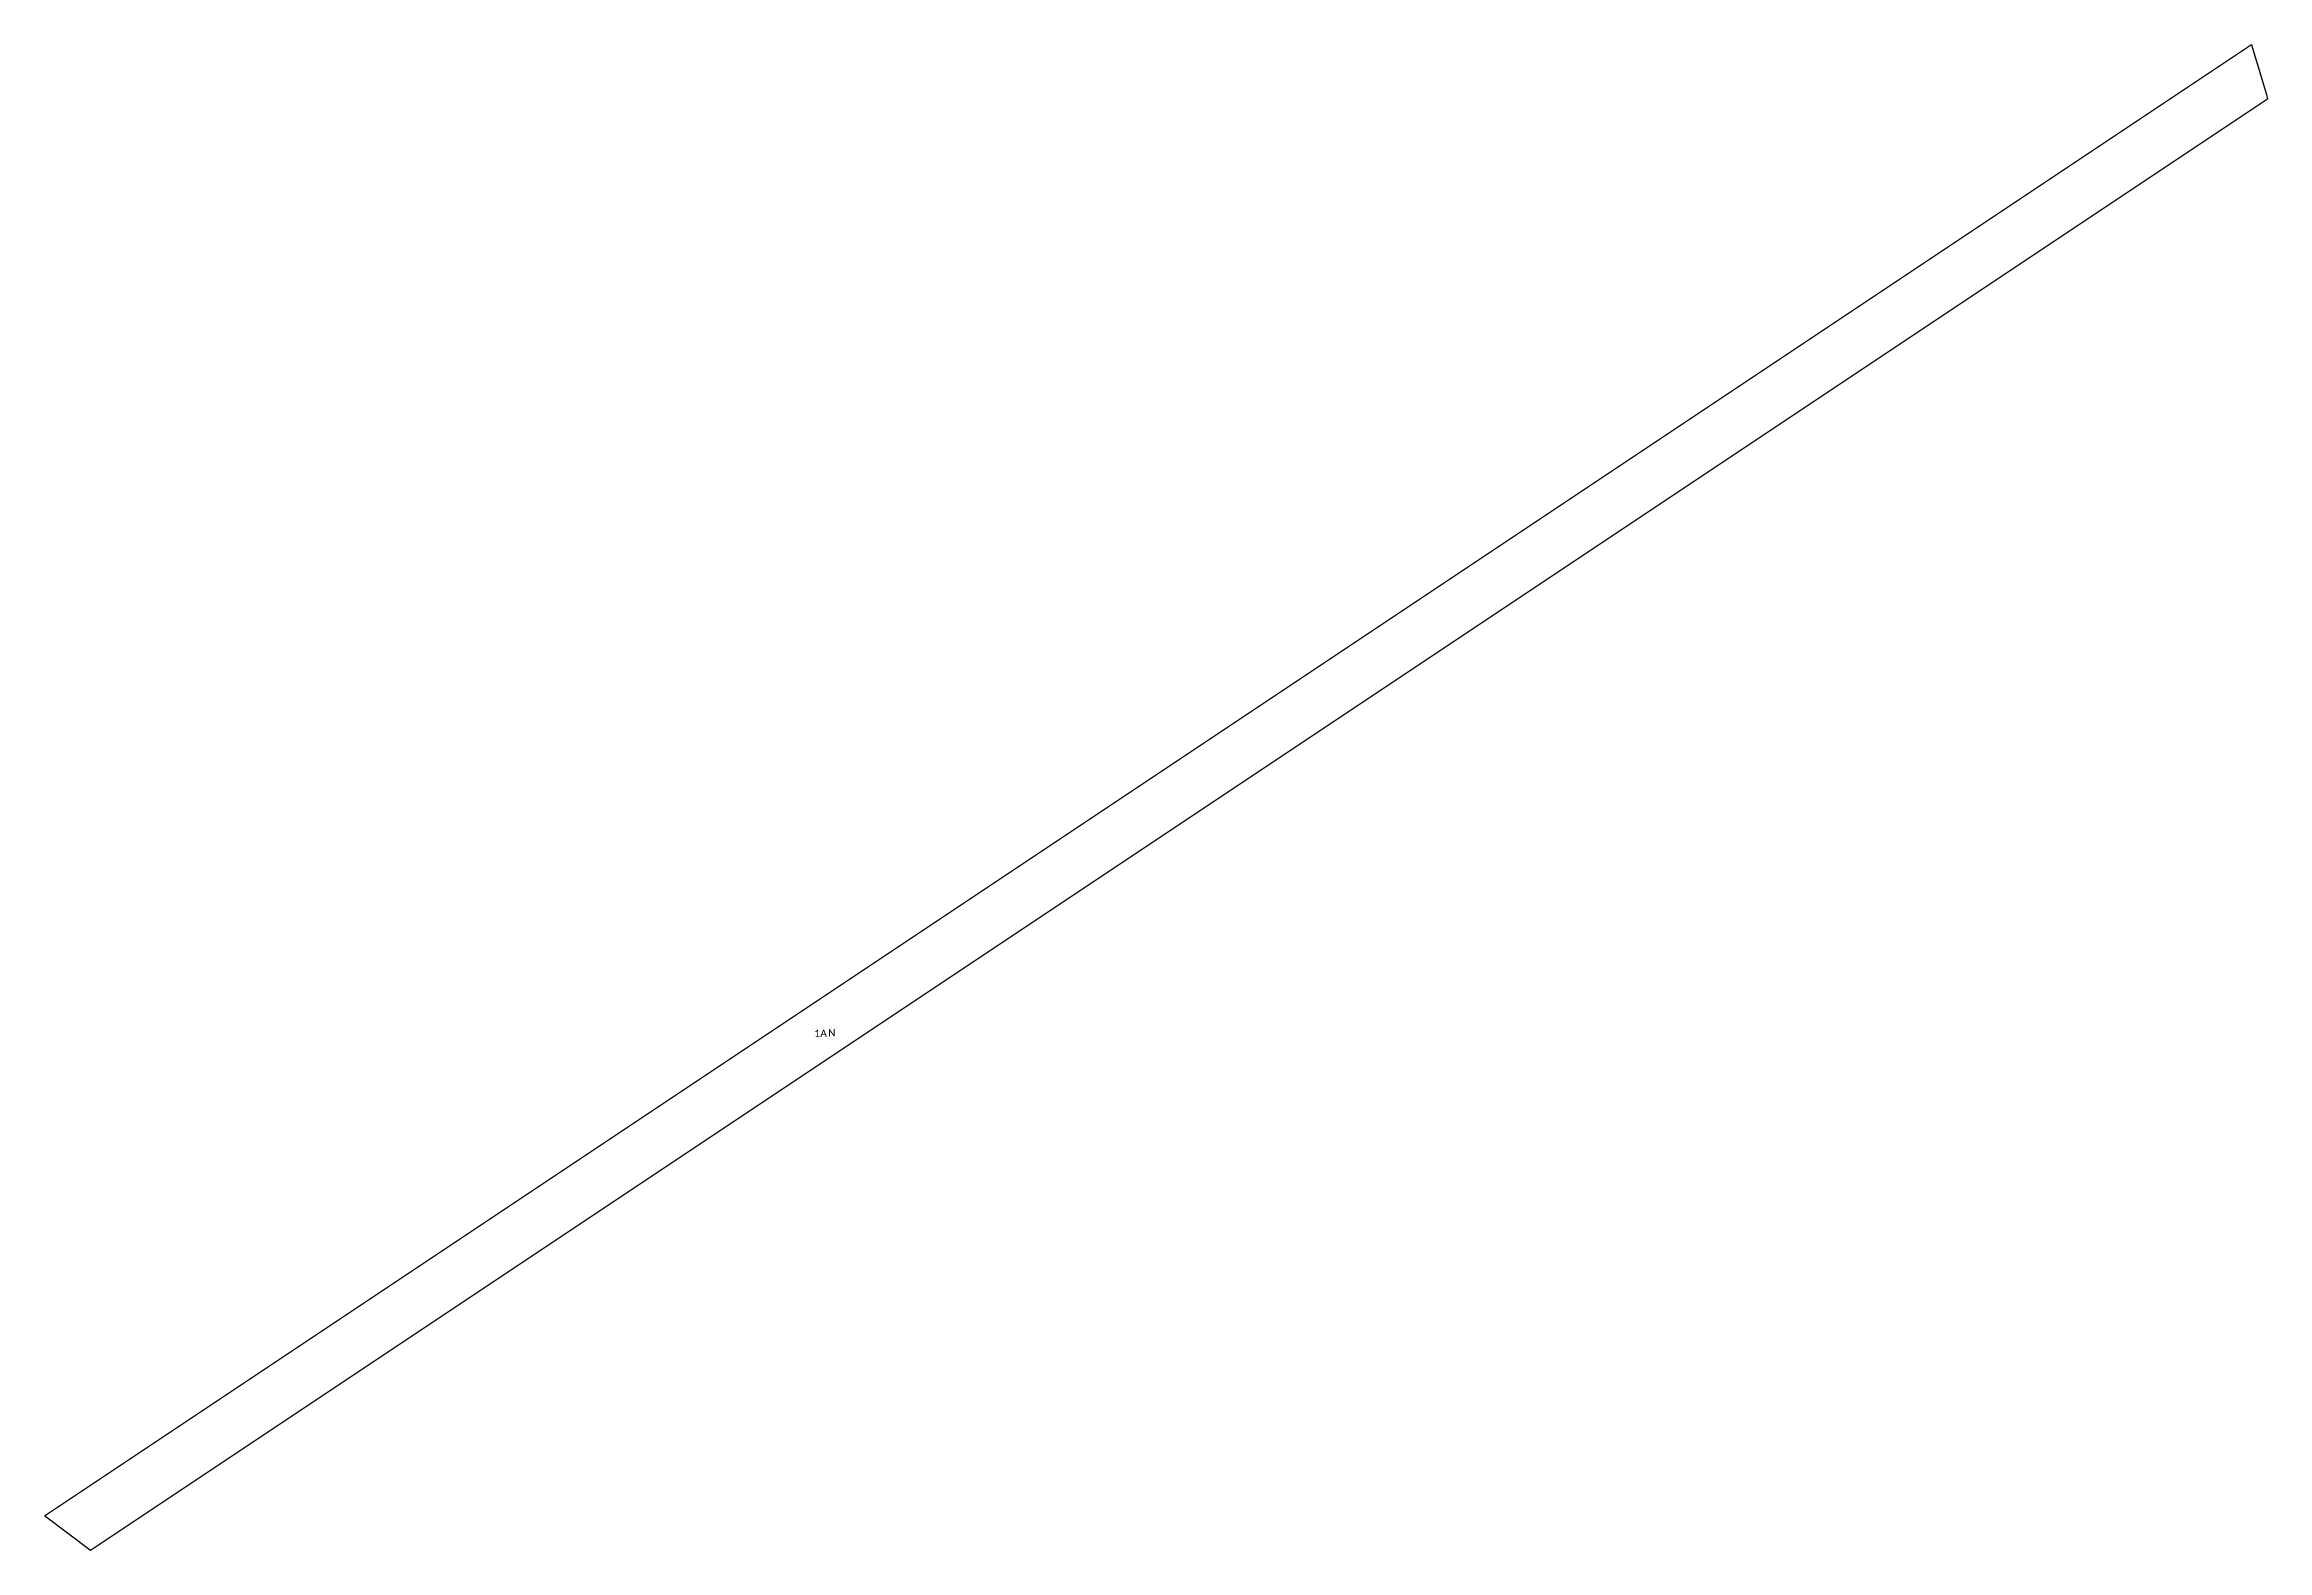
# Model space of a CAD drawing. Extents: x 613420 to 613725, y 647431 to 647638.
import ezdxf

# ---------------------------------------------------------------- set-up
doc = ezdxf.new("R2010")
doc.units = 0
for name, color, linetype in [('_CAT_FOL', 7, 'Continuous'), ('_IMPREJMUIT', 150, 'Continuous'), ('_NR_PARCELA', 50, 'Continuous'), ('_PARCELA_NOU_feb2025', 50, 'Continuous')]:
    doc.layers.add(name, color=color, linetype=linetype)
doc.styles.add('texte', font='')
doc.styles.get('texte').set_extended_font_data('Calibri')

msp = doc.modelspace()

# ---------------------------------------------------------------- linework, layer by layer
at = {"layer": '_PARCELA_NOU_feb2025'}
msp.add_lwpolyline([(613724.35, 647631.25), (613724.51, 647630.62), (613425.89, 647431.44), (613419.59, 647436.22), (613722.31, 647638.14), (613722.33, 647638.08)], close=True, dxfattribs=at)

# ---------------------------------------------------------------- texts
at = {"layer": '_CAT_FOL', "style": 'texte'}
msp.add_text('A', height=1, dxfattribs=at).set_placement((613526.01, 647501.92))
at = {"layer": '_IMPREJMUIT', "style": 'texte'}
msp.add_text('N', height=1, dxfattribs=at).set_placement((613527.08, 647502))
at = {"layer": '_NR_PARCELA', "style": 'texte'}
msp.add_text('1', height=1, dxfattribs=at).set_placement((613525.18, 647501.92))

doc.saveas('drawing.dxf')
